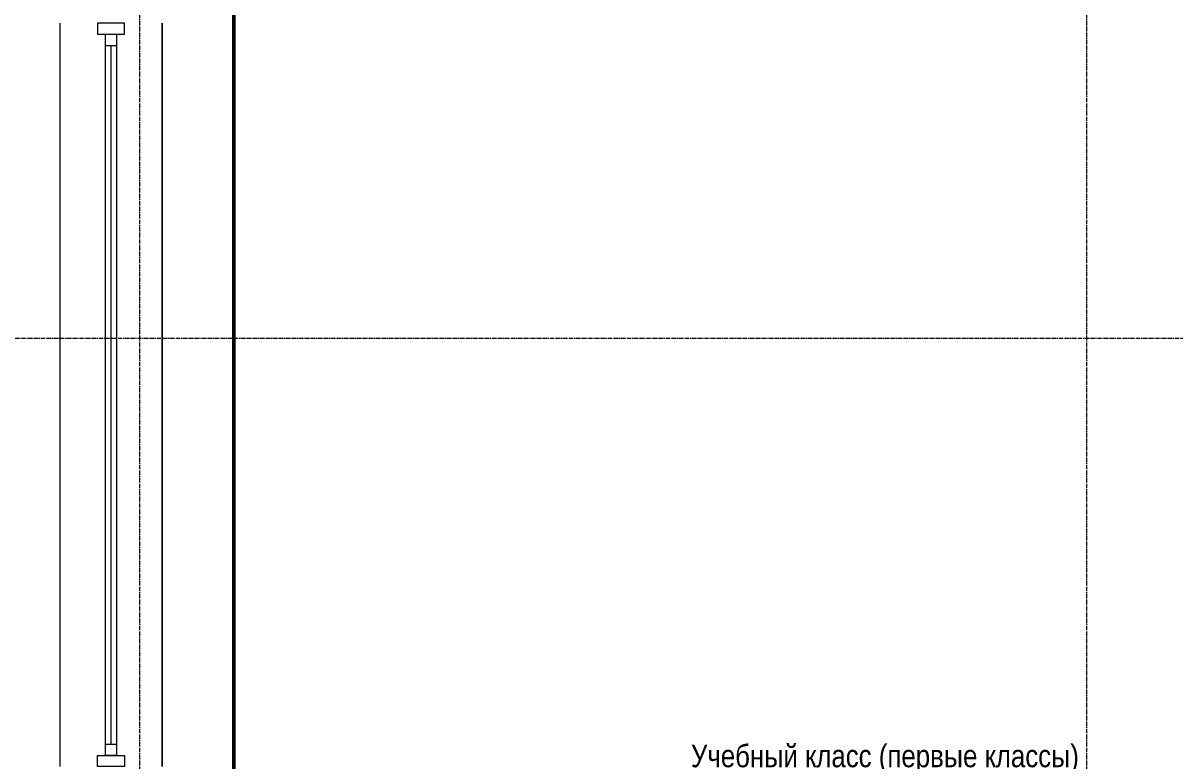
# Model space of a CAD drawing. Header units: millimetres. Extents: x -24360 to 609566, y -391049 to 148426.
# Drawn here: x -518 to 4591, y 27525 to 30800 of the extents above; entities that cross this region are included whole.
import ezdxf
from ezdxf.enums import TextEntityAlignment as Align

# ---------------------------------------------------------------- set-up
doc = ezdxf.new("R2010")
doc.units = ezdxf.units.MM
doc.linetypes.add('CENTER2', pattern=[28.575, 19.05, -3.175, 3.175, -3.175])
doc.layers.get('Defpoints').update_dxf_attribs({"color": 140})
for name, color, linetype, lineweight, true_color in [('A-AREA', 7, 'Continuous', 15, 0x7f7f7f), ('АР_Оси_РД_100', 7, 'Continuous', 0, 0x525252), ('РД_Оси_100', 7, 'Continuous', 0, 0x525252)]:
    doc.layers.add(name, color=color, linetype=linetype, lineweight=lineweight, true_color=true_color)
for name, color, linetype, lineweight in [('A-Wall_Материал_Газоблок_Контур', 250, 'Continuous', 0), ('АР_Окна', 4, 'Continuous', 5), ('АР_площадь пом', 5, 'Continuous', 5)]:
    doc.layers.add(name, color=color, linetype=linetype, lineweight=lineweight)
doc.styles.add('style1', font='ARIALN.TTF')

# ---------------------------------------------------------------- blocks, each defined once
blk = doc.blocks.new('СОШ_2200_АР_ОСИ_М100_28.05.24')
at = {"layer": 'АР_Оси_РД_100', "linetype": 'CENTER2'}
for p, q in [((0, -6155), (0, 139938.679)), ((4200, -6155), (4200, 139938.679)), ((29555, 29400), (-5954.958, 29400))]:
    blk.add_line(p, q, dxfattribs=at)
blk = doc.blocks.new('MOK-МаркаПомещения1')
at = {"layer": 'A-AREA', "color": 0}
blk.add_line((-3.651, -1.944), (3.649, -1.944), dxfattribs=at)
at = {"layer": 'A-AREA', "color": 0, "style": 'style1'}
blk.add_attdef('АР-ПОМЕЩЕНИЕ:ПЛОЩАДЬ', text='', height=3, dxfattribs=at).set_placement((0, 0), align=Align.MIDDLE)

msp = doc.modelspace()

# ---------------------------------------------------------------- linework, layer by layer
at = {"color": 2, "lineweight": 50}
msp.add_lwpolyline([(418, 27069), (7401, 27069), (7401, 35594), (418, 35594)], close=True, dxfattribs=at)
at = {"layer": 'A-Wall_Материал_Газоблок_Контур', "color": 18, "linetype": 'Continuous', "lineweight": 0, "true_color": 0x000000}
for p, q in [((-355, 30800), (-355, 27500)), ((100, 27500), (100, 30800))]:
    msp.add_line(p, q, dxfattribs=at)
at = {"layer": 'АР_Окна', "color": 18, "linetype": 'Continuous', "lineweight": 5, "true_color": 0x000000}
for p, q in [((-355, 30800), (-355, 27500)), ((100, 30800), (100, 27500)), ((-152.5, 30700), (-102.5, 30700)), ((-127.5, 30700), (-127.5, 27600)), ((-152.5, 27600), (-102.5, 27600))]:
    msp.add_line(p, q, dxfattribs=at)
for points in [[(-67.5, 30750), (-67.5, 30800), (-187.5, 30800), (-187.5, 30750)], [(-152.5, 30750), (-102.5, 30750), (-102.5, 27550), (-152.5, 27550)], [(-67.5, 27550), (-67.5, 27500), (-187.5, 27500), (-187.5, 27550)]]:
    msp.add_lwpolyline(points, close=True, dxfattribs=at)

# ---------------------------------------------------------------- block references
at = {"layer": 'АР_площадь пом', "color": 18, "linetype": 'Continuous', "lineweight": 5, "true_color": 0x000000}
ref = msp.add_blockref('MOK-МаркаПомещения1', (3304.975, 27240.561), dxfattribs=dict(at, xscale=100, yscale=100, zscale=100))
ref.add_attrib('АР-ПОМЕЩЕНИЕ:НАИМЕНОВАНИЕ', 'Учебный класс (первые классы)', dxfattribs={"layer": 'Defpoints', "height": 100, "style": 'style1'}).set_placement((3304.975, 27536.124), align=Align.MIDDLE)
ref.add_attrib('АР-ПОМЕЩЕНИЕ:ПЛОЩАДЬ', '68.81', dxfattribs={"layer": 'A-AREA', "color": 0, "height": 300, "style": 'style1'}).set_placement((3304.975, 27240.561), align=Align.MIDDLE)
at = {"layer": 'РД_Оси_100'}
msp.add_blockref('СОШ_2200_АР_ОСИ_М100_28.05.24', (0, 0), dxfattribs=at)

doc.saveas('drawing.dxf')
